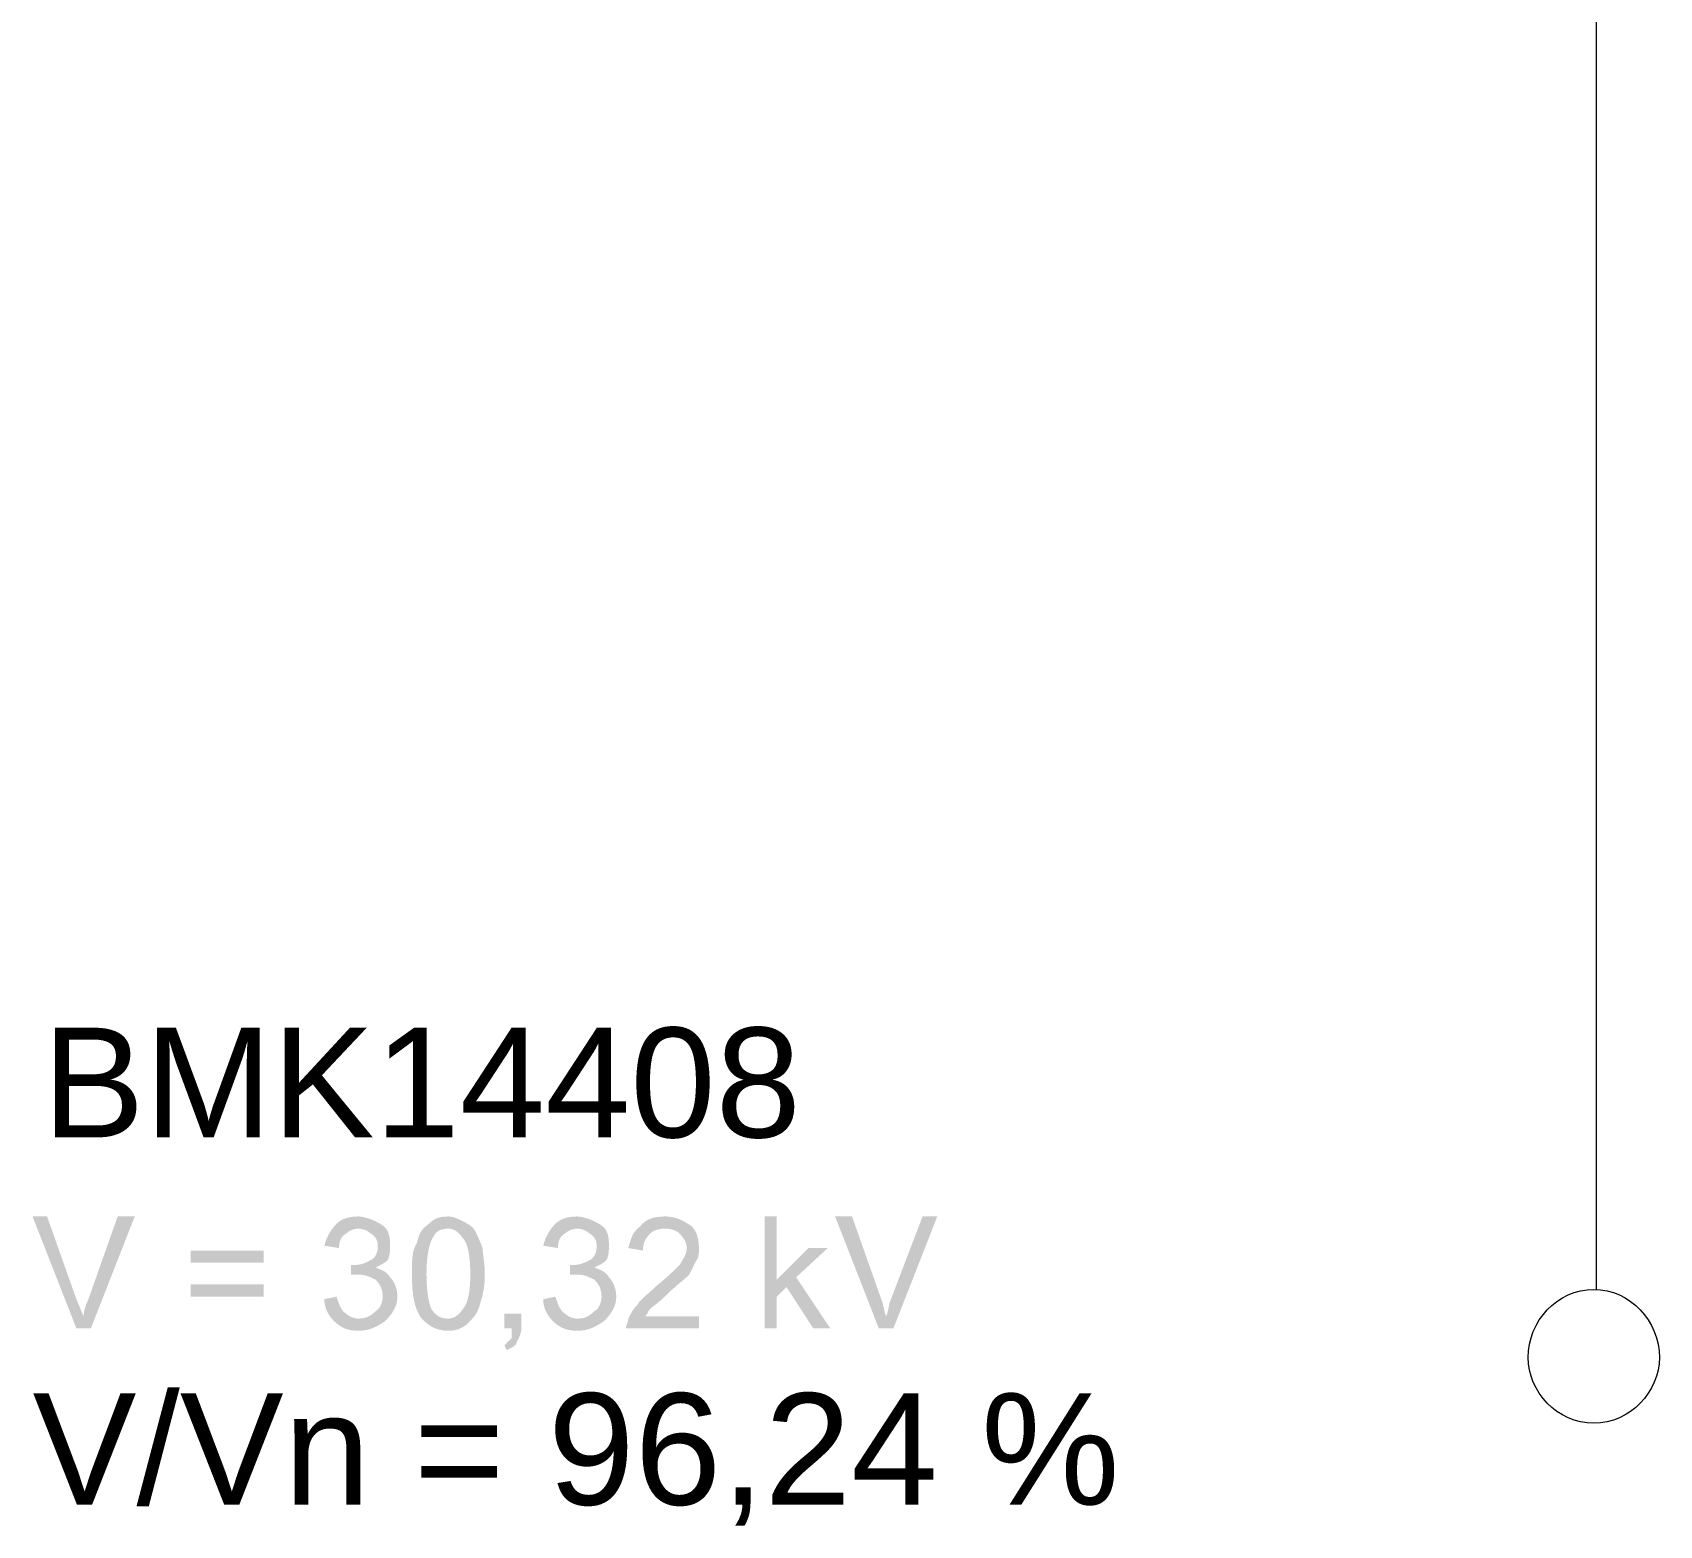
# Model space of a CAD drawing. Header units: millimetres. Extents: x 5 to 459, y 10 to 307.
# Drawn here: x 392.94 to 404.01, y 170.39 to 180.55 of the extents above; entities that cross this region are included whole.
import ezdxf

# ---------------------------------------------------------------- set-up
doc = ezdxf.new("R2010")
doc.units = ezdxf.units.MM
doc.header["$MEASUREMENT"] = 0
doc.layers.get('0').update_dxf_attribs({"linetype": 'CONTINUOUS'})
doc.styles.add('Arial$001', font='arial.ttf', dxfattribs={"height": 0.8937})

msp = doc.modelspace()

# ---------------------------------------------------------------- hatches: boundary and pattern name
h = msp.add_hatch(color=5)
h.paths.add_polyline_path([(393.238, 171.734), (392.94, 172.495), (393.039, 172.495), (393.238, 171.932), (393.238, 171.932), (393.24, 171.928), (393.242, 171.924), (393.244, 171.919), (393.246, 171.914), (393.248, 171.91), (393.25, 171.905), (393.252, 171.9), (393.254, 171.895), (393.256, 171.89), (393.258, 171.885), (393.26, 171.88), (393.263, 171.874), (393.265, 171.869), (393.267, 171.864), (393.269, 171.859), (393.271, 171.854), (393.273, 171.849), (393.275, 171.844), (393.277, 171.839), (393.279, 171.834), (393.281, 171.83), (393.283, 171.825), (393.285, 171.821), (393.287, 171.816), (393.287, 171.816), (393.287, 171.821), (393.288, 171.825), (393.288, 171.83), (393.289, 171.834), (393.289, 171.839), (393.29, 171.844), (393.291, 171.849), (393.292, 171.854), (393.293, 171.859), (393.295, 171.864), (393.296, 171.869), (393.298, 171.874), (393.299, 171.88), (393.301, 171.885), (393.303, 171.89), (393.304, 171.895), (393.306, 171.9), (393.308, 171.905), (393.31, 171.91), (393.312, 171.914), (393.314, 171.919), (393.316, 171.924), (393.318, 171.928), (393.32, 171.932), (393.519, 172.495), (393.635, 172.495), (393.337, 171.734), (393.238, 171.734), (393.337, 171.734)])
h.paths.add_polyline_path([(394.512, 172.18), (394.015, 172.18), (394.015, 172.263), (394.512, 172.263), (394.512, 172.18), (394.512, 172.263)])
h.paths.add_polyline_path([(394.512, 171.949), (394.015, 171.949), (394.015, 172.032), (394.512, 172.032), (394.512, 171.949), (394.512, 172.032)])
edge = h.paths.add_edge_path()
edge.add_line((394.925, 171.932), (395.008, 171.949))
edge.add_spline(control_points=[(395.008, 171.949), (395.025, 171.899), (395.041, 171.85), (395.074, 171.833), (395.074, 171.833), (395.091, 171.816), (395.124, 171.8), (395.157, 171.8), (395.157, 171.8), (395.207, 171.8), (395.24, 171.816), (395.273, 171.85), (395.273, 171.85), (395.306, 171.866), (395.322, 171.916), (395.322, 171.949), (395.322, 171.949), (395.322, 171.998), (395.306, 172.032), (395.273, 172.065), (395.273, 172.065), (395.24, 172.081), (395.207, 172.098), (395.173, 172.098), (395.173, 172.098), (395.157, 172.098), (395.124, 172.098), (395.107, 172.098)], knot_values=[0, 0, 0, 0, 0.035714, 0.035714, 0.035714, 0.035714, 0.071429, 0.071429, 0.071429, 0.071429, 0.107143, 0.107143, 0.107143, 0.107143, 0.142857, 0.142857, 0.142857, 0.142857, 0.178571, 0.178571, 0.178571, 0.178571, 0.214286, 0.214286, 0.214286, 0.214286, 1, 1, 1, 1], degree=3, periodic=0)
edge.add_line((395.107, 172.098), (395.107, 172.164))
edge.add_spline(control_points=[(395.107, 172.164), (395.124, 172.164), (395.124, 172.164), (395.124, 172.164), (395.124, 172.164), (395.173, 172.164), (395.207, 172.18), (395.24, 172.197), (395.24, 172.197), (395.273, 172.214), (395.289, 172.247), (395.289, 172.296), (395.289, 172.296), (395.289, 172.329), (395.273, 172.362), (395.24, 172.379), (395.24, 172.379), (395.223, 172.396), (395.19, 172.412), (395.157, 172.412), (395.157, 172.412), (395.124, 172.412), (395.091, 172.396), (395.074, 172.379), (395.074, 172.379), (395.041, 172.362), (395.025, 172.329), (395.025, 172.28)], knot_values=[0, 0, 0, 0, 0.035714, 0.035714, 0.035714, 0.035714, 0.071429, 0.071429, 0.071429, 0.071429, 0.107143, 0.107143, 0.107143, 0.107143, 0.142857, 0.142857, 0.142857, 0.142857, 0.178571, 0.178571, 0.178571, 0.178571, 0.214286, 0.214286, 0.214286, 0.214286, 1, 1, 1, 1], degree=3, periodic=0)
edge.add_line((395.025, 172.28), (394.925, 172.296))
edge.add_spline(control_points=[(394.925, 172.296), (394.942, 172.362), (394.975, 172.412), (395.008, 172.445), (395.008, 172.445), (395.041, 172.478), (395.091, 172.495), (395.157, 172.495), (395.157, 172.495), (395.19, 172.495), (395.24, 172.478), (395.273, 172.462), (395.273, 172.462), (395.306, 172.445), (395.339, 172.429), (395.355, 172.396), (395.355, 172.396), (395.372, 172.362), (395.372, 172.329), (395.372, 172.296), (395.372, 172.296), (395.372, 172.263), (395.372, 172.23), (395.355, 172.197), (395.355, 172.197), (395.339, 172.18), (395.306, 172.164), (395.273, 172.147), (395.273, 172.147), (395.322, 172.131), (395.355, 172.114), (395.372, 172.081), (395.372, 172.081), (395.405, 172.048), (395.422, 171.998), (395.422, 171.949), (395.422, 171.949), (395.422, 171.883), (395.388, 171.833), (395.339, 171.783), (395.339, 171.783), (395.289, 171.75), (395.24, 171.717), (395.157, 171.717), (395.157, 171.717), (395.091, 171.717), (395.041, 171.734), (394.991, 171.783), (394.991, 171.783), (394.958, 171.816), (394.925, 171.866), (394.925, 171.932)], knot_values=[0, 0, 0, 0, 0.019231, 0.019231, 0.019231, 0.019231, 0.038462, 0.038462, 0.038462, 0.038462, 0.057692, 0.057692, 0.057692, 0.057692, 0.076923, 0.076923, 0.076923, 0.076923, 0.096154, 0.096154, 0.096154, 0.096154, 0.115385, 0.115385, 0.115385, 0.115385, 0.134615, 0.134615, 0.134615, 0.134615, 0.153846, 0.153846, 0.153846, 0.153846, 0.173077, 0.173077, 0.173077, 0.173077, 0.192308, 0.192308, 0.192308, 0.192308, 0.211538, 0.211538, 0.211538, 0.211538, 0.230769, 0.230769, 0.230769, 0.230769, 1, 1, 1, 1], degree=3, periodic=0)
edge = h.paths.add_edge_path()
edge.add_spline(control_points=[(395.521, 172.098), (395.521, 172.197), (395.521, 172.263), (395.554, 172.313), (395.554, 172.313), (395.57, 172.379), (395.587, 172.412), (395.637, 172.445), (395.637, 172.445), (395.67, 172.478), (395.703, 172.495), (395.769, 172.495), (395.769, 172.495), (395.802, 172.495), (395.835, 172.478), (395.868, 172.462), (395.868, 172.462), (395.901, 172.445), (395.934, 172.429), (395.951, 172.396), (395.951, 172.396), (395.968, 172.362), (395.984, 172.329), (396.001, 172.28), (396.001, 172.28), (396.001, 172.247), (396.017, 172.18), (396.017, 172.098), (396.017, 172.098), (396.017, 172.015), (396.001, 171.949), (395.984, 171.899), (395.984, 171.899), (395.968, 171.833), (395.934, 171.8), (395.901, 171.767), (395.901, 171.767), (395.868, 171.734), (395.819, 171.717), (395.769, 171.717), (395.769, 171.717), (395.686, 171.717), (395.637, 171.75), (395.587, 171.8), (395.587, 171.8), (395.537, 171.866), (395.521, 171.965), (395.521, 172.098)], knot_values=[0, 0, 0, 0, 0.020833, 0.020833, 0.020833, 0.020833, 0.041667, 0.041667, 0.041667, 0.041667, 0.0625, 0.0625, 0.0625, 0.0625, 0.083333, 0.083333, 0.083333, 0.083333, 0.104167, 0.104167, 0.104167, 0.104167, 0.125, 0.125, 0.125, 0.125, 0.145833, 0.145833, 0.145833, 0.145833, 0.166667, 0.166667, 0.166667, 0.166667, 0.1875, 0.1875, 0.1875, 0.1875, 0.208333, 0.208333, 0.208333, 0.208333, 0.229167, 0.229167, 0.229167, 0.229167, 1, 1, 1, 1], degree=3, periodic=0)
edge = h.paths.add_edge_path()
edge.add_spline(control_points=[(395.62, 172.098), (395.62, 171.982), (395.637, 171.899), (395.653, 171.866), (395.653, 171.866), (395.686, 171.816), (395.719, 171.8), (395.769, 171.8), (395.769, 171.8), (395.802, 171.8), (395.835, 171.816), (395.868, 171.866), (395.868, 171.866), (395.901, 171.899), (395.918, 171.982), (395.918, 172.098), (395.918, 172.098), (395.918, 172.23), (395.901, 172.313), (395.868, 172.346), (395.868, 172.346), (395.835, 172.396), (395.802, 172.412), (395.769, 172.412), (395.769, 172.412), (395.719, 172.412), (395.686, 172.396), (395.67, 172.362), (395.67, 172.362), (395.637, 172.313), (395.62, 172.23), (395.62, 172.098)], knot_values=[0, 0, 0, 0, 0.03125, 0.03125, 0.03125, 0.03125, 0.0625, 0.0625, 0.0625, 0.0625, 0.09375, 0.09375, 0.09375, 0.09375, 0.125, 0.125, 0.125, 0.125, 0.15625, 0.15625, 0.15625, 0.15625, 0.1875, 0.1875, 0.1875, 0.1875, 0.21875, 0.21875, 0.21875, 0.21875, 1, 1, 1, 1], degree=3, periodic=0)
h.paths.add_polyline_path([(396.15, 171.734), (396.15, 171.833), (396.265, 171.833), (396.265, 171.734), (396.265, 171.734), (396.265, 171.73), (396.265, 171.725), (396.265, 171.721), (396.264, 171.717), (396.263, 171.713), (396.263, 171.709), (396.262, 171.705), (396.26, 171.701), (396.259, 171.696), (396.258, 171.692), (396.257, 171.688), (396.255, 171.684), (396.253, 171.68), (396.252, 171.676), (396.25, 171.672), (396.248, 171.668), (396.246, 171.663), (396.244, 171.659), (396.242, 171.655), (396.24, 171.651), (396.238, 171.647), (396.236, 171.643), (396.234, 171.639), (396.232, 171.634), (396.232, 171.634), (396.232, 171.632), (396.232, 171.63), (396.231, 171.628), (396.23, 171.626), (396.228, 171.624), (396.227, 171.622), (396.225, 171.62), (396.222, 171.618), (396.22, 171.616), (396.217, 171.614), (396.215, 171.612), (396.212, 171.61), (396.208, 171.608), (396.205, 171.606), (396.202, 171.603), (396.198, 171.601), (396.194, 171.599), (396.19, 171.597), (396.186, 171.595), (396.182, 171.593), (396.178, 171.591), (396.174, 171.589), (396.17, 171.587), (396.166, 171.585), (396.15, 171.618), (396.15, 171.618), (396.152, 171.62), (396.154, 171.622), (396.156, 171.624), (396.158, 171.626), (396.16, 171.628), (396.162, 171.63), (396.164, 171.632), (396.166, 171.634), (396.168, 171.637), (396.17, 171.639), (396.172, 171.641), (396.174, 171.643), (396.176, 171.645), (396.179, 171.647), (396.181, 171.649), (396.183, 171.651), (396.185, 171.653), (396.187, 171.655), (396.189, 171.657), (396.191, 171.659), (396.193, 171.661), (396.195, 171.663), (396.197, 171.665), (396.199, 171.668), (396.199, 171.668), (396.199, 171.67), (396.199, 171.672), (396.199, 171.674), (396.199, 171.676), (396.199, 171.678), (396.199, 171.68), (396.199, 171.682), (396.199, 171.685), (396.199, 171.687), (396.199, 171.689), (396.199, 171.692), (396.199, 171.694), (396.199, 171.697), (396.199, 171.7), (396.199, 171.703), (396.199, 171.706), (396.199, 171.709), (396.199, 171.712), (396.199, 171.715), (396.199, 171.718), (396.199, 171.722), (396.199, 171.726), (396.199, 171.73), (396.199, 171.734), (396.15, 171.734), (396.199, 171.734)])
edge = h.paths.add_edge_path()
edge.add_line((396.414, 171.932), (396.497, 171.949))
edge.add_spline(control_points=[(396.497, 171.949), (396.514, 171.899), (396.53, 171.85), (396.563, 171.833), (396.563, 171.833), (396.58, 171.816), (396.613, 171.8), (396.646, 171.8), (396.646, 171.8), (396.696, 171.8), (396.729, 171.816), (396.762, 171.85), (396.762, 171.85), (396.795, 171.866), (396.811, 171.916), (396.811, 171.949), (396.811, 171.949), (396.811, 171.998), (396.795, 172.032), (396.762, 172.065), (396.762, 172.065), (396.729, 172.081), (396.696, 172.098), (396.662, 172.098), (396.662, 172.098), (396.646, 172.098), (396.613, 172.098), (396.596, 172.098)], knot_values=[0, 0, 0, 0, 0.035714, 0.035714, 0.035714, 0.035714, 0.071429, 0.071429, 0.071429, 0.071429, 0.107143, 0.107143, 0.107143, 0.107143, 0.142857, 0.142857, 0.142857, 0.142857, 0.178571, 0.178571, 0.178571, 0.178571, 0.214286, 0.214286, 0.214286, 0.214286, 1, 1, 1, 1], degree=3, periodic=0)
edge.add_line((396.596, 172.098), (396.596, 172.164))
edge.add_spline(control_points=[(396.596, 172.164), (396.613, 172.164), (396.613, 172.164), (396.613, 172.164), (396.613, 172.164), (396.662, 172.164), (396.696, 172.18), (396.729, 172.197), (396.729, 172.197), (396.762, 172.214), (396.778, 172.247), (396.778, 172.296), (396.778, 172.296), (396.778, 172.329), (396.762, 172.362), (396.729, 172.379), (396.729, 172.379), (396.712, 172.396), (396.679, 172.412), (396.646, 172.412), (396.646, 172.412), (396.613, 172.412), (396.58, 172.396), (396.563, 172.379), (396.563, 172.379), (396.53, 172.362), (396.514, 172.329), (396.514, 172.28)], knot_values=[0, 0, 0, 0, 0.035714, 0.035714, 0.035714, 0.035714, 0.071429, 0.071429, 0.071429, 0.071429, 0.107143, 0.107143, 0.107143, 0.107143, 0.142857, 0.142857, 0.142857, 0.142857, 0.178571, 0.178571, 0.178571, 0.178571, 0.214286, 0.214286, 0.214286, 0.214286, 1, 1, 1, 1], degree=3, periodic=0)
edge.add_line((396.514, 172.28), (396.414, 172.296))
edge.add_spline(control_points=[(396.414, 172.296), (396.431, 172.362), (396.464, 172.412), (396.497, 172.445), (396.497, 172.445), (396.53, 172.478), (396.58, 172.495), (396.646, 172.495), (396.646, 172.495), (396.679, 172.495), (396.729, 172.478), (396.762, 172.462), (396.762, 172.462), (396.795, 172.445), (396.828, 172.429), (396.844, 172.396), (396.844, 172.396), (396.861, 172.362), (396.861, 172.329), (396.861, 172.296), (396.861, 172.296), (396.861, 172.263), (396.861, 172.23), (396.844, 172.197), (396.844, 172.197), (396.828, 172.18), (396.795, 172.164), (396.762, 172.147), (396.762, 172.147), (396.811, 172.131), (396.844, 172.114), (396.861, 172.081), (396.861, 172.081), (396.894, 172.048), (396.911, 171.998), (396.911, 171.949), (396.911, 171.949), (396.911, 171.883), (396.878, 171.833), (396.828, 171.783), (396.828, 171.783), (396.778, 171.75), (396.729, 171.717), (396.646, 171.717), (396.646, 171.717), (396.58, 171.717), (396.53, 171.734), (396.48, 171.783), (396.48, 171.783), (396.447, 171.816), (396.414, 171.866), (396.414, 171.932)], knot_values=[0, 0, 0, 0, 0.019231, 0.019231, 0.019231, 0.019231, 0.038462, 0.038462, 0.038462, 0.038462, 0.057692, 0.057692, 0.057692, 0.057692, 0.076923, 0.076923, 0.076923, 0.076923, 0.096154, 0.096154, 0.096154, 0.096154, 0.115385, 0.115385, 0.115385, 0.115385, 0.134615, 0.134615, 0.134615, 0.134615, 0.153846, 0.153846, 0.153846, 0.153846, 0.173077, 0.173077, 0.173077, 0.173077, 0.192308, 0.192308, 0.192308, 0.192308, 0.211538, 0.211538, 0.211538, 0.211538, 0.230769, 0.230769, 0.230769, 0.230769, 1, 1, 1, 1], degree=3, periodic=0)
h.paths.add_polyline_path([(397.473, 171.816), (397.473, 171.734), (396.977, 171.734), (396.977, 171.734), (396.977, 171.736), (396.977, 171.738), (396.977, 171.741), (396.978, 171.743), (396.979, 171.746), (396.979, 171.749), (396.98, 171.752), (396.981, 171.755), (396.982, 171.758), (396.983, 171.761), (396.984, 171.764), (396.985, 171.767), (396.986, 171.77), (396.987, 171.773), (396.988, 171.776), (396.989, 171.779), (396.99, 171.782), (396.991, 171.785), (396.991, 171.788), (396.992, 171.79), (396.993, 171.793), (396.993, 171.795), (396.993, 171.798), (396.993, 171.8), (396.995, 171.804), (396.997, 171.808), (397, 171.812), (397.002, 171.816), (397.004, 171.821), (397.006, 171.825), (397.008, 171.829), (397.01, 171.833), (397.013, 171.837), (397.015, 171.841), (397.018, 171.845), (397.02, 171.85), (397.023, 171.854), (397.026, 171.858), (397.028, 171.862), (397.031, 171.866), (397.034, 171.87), (397.038, 171.874), (397.041, 171.878), (397.044, 171.883), (397.048, 171.887), (397.052, 171.891), (397.055, 171.895), (397.06, 171.899), (397.062, 171.903), (397.064, 171.907), (397.067, 171.912), (397.07, 171.916), (397.074, 171.92), (397.078, 171.924), (397.082, 171.929), (397.086, 171.933), (397.09, 171.937), (397.095, 171.942), (397.1, 171.946), (397.105, 171.951), (397.11, 171.956), (397.116, 171.96), (397.121, 171.965), (397.127, 171.97), (397.133, 171.975), (397.139, 171.981), (397.145, 171.986), (397.151, 171.991), (397.157, 171.997), (397.163, 172.003), (397.169, 172.009), (397.175, 172.015), (397.175, 172.015), (397.185, 172.023), (397.195, 172.031), (397.205, 172.039), (397.214, 172.047), (397.223, 172.054), (397.231, 172.062), (397.24, 172.069), (397.248, 172.076), (397.255, 172.082), (397.263, 172.089), (397.27, 172.096), (397.277, 172.102), (397.283, 172.108), (397.29, 172.114), (397.296, 172.12), (397.302, 172.125), (397.307, 172.131), (397.313, 172.136), (397.318, 172.141), (397.323, 172.146), (397.328, 172.151), (397.332, 172.155), (397.337, 172.16), (397.341, 172.164), (397.345, 172.17), (397.349, 172.176), (397.352, 172.182), (397.356, 172.187), (397.359, 172.193), (397.362, 172.198), (397.366, 172.204), (397.368, 172.209), (397.371, 172.214), (397.374, 172.219), (397.376, 172.223), (397.378, 172.228), (397.38, 172.233), (397.382, 172.237), (397.383, 172.242), (397.385, 172.246), (397.386, 172.25), (397.387, 172.255), (397.388, 172.259), (397.389, 172.263), (397.39, 172.267), (397.39, 172.271), (397.39, 172.276), (397.39, 172.28), (397.39, 172.284), (397.39, 172.288), (397.39, 172.292), (397.389, 172.296), (397.388, 172.3), (397.387, 172.305), (397.386, 172.309), (397.385, 172.313), (397.383, 172.317), (397.382, 172.321), (397.38, 172.325), (397.378, 172.329), (397.376, 172.333), (397.374, 172.338), (397.371, 172.342), (397.368, 172.346), (397.366, 172.35), (397.362, 172.354), (397.359, 172.358), (397.356, 172.362), (397.352, 172.367), (397.349, 172.371), (397.345, 172.375), (397.341, 172.379), (397.341, 172.379), (397.339, 172.381), (397.336, 172.383), (397.334, 172.385), (397.331, 172.387), (397.328, 172.389), (397.325, 172.391), (397.322, 172.393), (397.319, 172.395), (397.315, 172.397), (397.311, 172.398), (397.308, 172.4), (397.304, 172.402), (397.299, 172.403), (397.295, 172.405), (397.29, 172.406), (397.286, 172.407), (397.281, 172.408), (397.276, 172.409), (397.27, 172.41), (397.265, 172.411), (397.259, 172.411), (397.254, 172.412), (397.248, 172.412), (397.242, 172.412), (397.242, 172.412), (397.235, 172.412), (397.229, 172.412), (397.224, 172.411), (397.218, 172.411), (397.213, 172.41), (397.207, 172.409), (397.202, 172.408), (397.197, 172.407), (397.193, 172.406), (397.188, 172.405), (397.184, 172.403), (397.179, 172.402), (397.175, 172.4), (397.172, 172.398), (397.168, 172.397), (397.164, 172.395), (397.161, 172.393), (397.158, 172.391), (397.155, 172.389), (397.152, 172.387), (397.149, 172.385), (397.147, 172.383), (397.144, 172.381), (397.142, 172.379), (397.142, 172.379), (397.138, 172.375), (397.134, 172.371), (397.131, 172.367), (397.127, 172.362), (397.124, 172.358), (397.121, 172.354), (397.118, 172.35), (397.115, 172.345), (397.112, 172.341), (397.109, 172.336), (397.107, 172.332), (397.105, 172.327), (397.103, 172.323), (397.101, 172.318), (397.1, 172.313), (397.098, 172.308), (397.097, 172.303), (397.096, 172.298), (397.095, 172.292), (397.094, 172.287), (397.093, 172.281), (397.093, 172.275), (397.093, 172.269), (397.093, 172.263), (397.093, 172.263), (396.993, 172.28), (396.993, 172.28), (396.995, 172.288), (396.997, 172.296), (397, 172.304), (397.002, 172.311), (397.004, 172.319), (397.006, 172.326), (397.009, 172.333), (397.011, 172.34), (397.014, 172.347), (397.016, 172.354), (397.019, 172.36), (397.022, 172.367), (397.025, 172.373), (397.029, 172.379), (397.032, 172.384), (397.036, 172.39), (397.04, 172.395), (397.045, 172.401), (397.049, 172.406), (397.054, 172.411), (397.059, 172.415), (397.064, 172.42), (397.07, 172.424), (397.076, 172.429), (397.08, 172.435), (397.085, 172.44), (397.09, 172.446), (397.095, 172.451), (397.101, 172.455), (397.107, 172.46), (397.113, 172.464), (397.119, 172.468), (397.125, 172.471), (397.132, 172.475), (397.139, 172.478), (397.146, 172.48), (397.154, 172.483), (397.161, 172.485), (397.169, 172.487), (397.177, 172.489), (397.184, 172.49), (397.192, 172.491), (397.2, 172.492), (397.209, 172.493), (397.217, 172.494), (397.225, 172.494), (397.233, 172.495), (397.242, 172.495), (397.252, 172.495), (397.262, 172.494), (397.271, 172.493), (397.28, 172.492), (397.289, 172.491), (397.298, 172.489), (397.306, 172.487), (397.314, 172.485), (397.322, 172.483), (397.33, 172.48), (397.338, 172.477), (397.345, 172.474), (397.352, 172.471), (397.359, 172.468), (397.366, 172.464), (397.373, 172.46), (397.379, 172.457), (397.386, 172.453), (397.392, 172.449), (397.399, 172.445), (397.405, 172.441), (397.411, 172.437), (397.417, 172.433), (397.423, 172.429), (397.423, 172.429), (397.428, 172.424), (397.431, 172.42), (397.435, 172.415), (397.439, 172.411), (397.442, 172.406), (397.445, 172.401), (397.448, 172.395), (397.451, 172.39), (397.454, 172.384), (397.456, 172.379), (397.459, 172.373), (397.461, 172.367), (397.463, 172.36), (397.465, 172.354), (397.466, 172.347), (397.468, 172.34), (397.469, 172.333), (397.47, 172.326), (397.471, 172.319), (397.472, 172.311), (397.472, 172.304), (397.473, 172.296), (397.473, 172.288), (397.473, 172.28), (397.473, 172.276), (397.473, 172.271), (397.473, 172.267), (397.473, 172.263), (397.473, 172.259), (397.473, 172.255), (397.473, 172.251), (397.473, 172.247), (397.472, 172.243), (397.472, 172.24), (397.472, 172.236), (397.471, 172.232), (397.47, 172.229), (397.47, 172.225), (397.469, 172.222), (397.468, 172.218), (397.467, 172.215), (397.466, 172.212), (397.465, 172.209), (397.464, 172.207), (397.462, 172.204), (397.46, 172.201), (397.459, 172.199), (397.457, 172.197), (397.455, 172.193), (397.452, 172.189), (397.45, 172.185), (397.448, 172.18), (397.446, 172.176), (397.444, 172.172), (397.442, 172.168), (397.44, 172.164), (397.438, 172.16), (397.436, 172.156), (397.434, 172.151), (397.432, 172.147), (397.43, 172.143), (397.428, 172.139), (397.426, 172.135), (397.423, 172.131), (397.421, 172.127), (397.419, 172.123), (397.417, 172.118), (397.415, 172.114), (397.413, 172.11), (397.411, 172.106), (397.409, 172.102), (397.407, 172.098), (397.407, 172.098), (397.403, 172.094), (397.398, 172.089), (397.394, 172.085), (397.389, 172.081), (397.384, 172.077), (397.379, 172.072), (397.374, 172.068), (397.368, 172.063), (397.363, 172.059), (397.357, 172.054), (397.351, 172.049), (397.345, 172.044), (397.339, 172.039), (397.332, 172.033), (397.326, 172.028), (397.319, 172.022), (397.312, 172.016), (397.305, 172.009), (397.297, 172.003), (397.29, 171.996), (397.282, 171.989), (397.274, 171.981), (397.266, 171.973), (397.258, 171.965), (397.258, 171.965), (397.252, 171.959), (397.246, 171.953), (397.239, 171.948), (397.233, 171.942), (397.227, 171.936), (397.221, 171.931), (397.215, 171.926), (397.21, 171.921), (397.204, 171.916), (397.198, 171.912), (397.193, 171.908), (397.188, 171.903), (397.183, 171.899), (397.178, 171.895), (397.173, 171.892), (397.169, 171.888), (397.164, 171.885), (397.16, 171.882), (397.157, 171.879), (397.153, 171.876), (397.15, 171.873), (397.147, 171.871), (397.144, 171.868), (397.142, 171.866), (397.142, 171.866), (397.14, 171.864), (397.138, 171.862), (397.137, 171.86), (397.135, 171.858), (397.134, 171.856), (397.132, 171.854), (397.131, 171.852), (397.13, 171.85), (397.129, 171.847), (397.128, 171.845), (397.127, 171.843), (397.126, 171.841), (397.125, 171.839), (397.124, 171.837), (397.123, 171.835), (397.121, 171.833), (397.12, 171.831), (397.119, 171.829), (397.118, 171.827), (397.116, 171.825), (397.115, 171.823), (397.113, 171.821), (397.111, 171.819), (397.109, 171.816), (397.109, 171.816), (397.473, 171.816), (397.109, 171.816)])
h.paths.add_polyline_path([(397.92, 171.734), (397.92, 172.495), (398.003, 172.495), (398.003, 172.065), (398.218, 172.28), (398.35, 172.28), (398.135, 172.081), (398.367, 171.734), (398.251, 171.734), (398.069, 172.015), (398.003, 171.949), (398.003, 171.734), (397.92, 171.734), (398.003, 171.734)])
h.paths.add_polyline_path([(398.697, 171.734), (398.4, 172.495), (398.515, 172.495), (398.714, 171.932), (398.714, 171.932), (398.716, 171.928), (398.718, 171.924), (398.719, 171.919), (398.721, 171.914), (398.722, 171.91), (398.724, 171.905), (398.725, 171.9), (398.726, 171.895), (398.727, 171.89), (398.728, 171.885), (398.729, 171.88), (398.731, 171.874), (398.732, 171.869), (398.733, 171.864), (398.734, 171.859), (398.735, 171.854), (398.736, 171.849), (398.737, 171.844), (398.739, 171.839), (398.74, 171.834), (398.742, 171.83), (398.743, 171.825), (398.745, 171.821), (398.747, 171.816), (398.747, 171.816), (398.749, 171.821), (398.751, 171.825), (398.753, 171.83), (398.754, 171.834), (398.756, 171.839), (398.757, 171.844), (398.758, 171.849), (398.759, 171.854), (398.76, 171.859), (398.762, 171.864), (398.763, 171.869), (398.764, 171.874), (398.765, 171.88), (398.766, 171.885), (398.767, 171.89), (398.768, 171.895), (398.769, 171.9), (398.77, 171.905), (398.772, 171.91), (398.773, 171.914), (398.775, 171.919), (398.776, 171.924), (398.778, 171.928), (398.78, 171.932), (398.995, 172.495), (399.095, 172.495), (398.797, 171.734), (398.697, 171.734), (398.797, 171.734)])

# ---------------------------------------------------------------- linework, layer by layer
at = {"color": 5, "linetype": 'Continuous', "lineweight": 9}
msp.add_lwpolyline([(403.578, 181.065), (403.578, 171.998), (403.578, 171.998)], dxfattribs=at)
at = {"color": 5, "linetype": 'Continuous', "lineweight": 20}
msp.add_open_spline([(404.008, 171.535), (404.008, 171.783), (403.81, 171.998), (403.562, 171.998), (403.562, 171.998), (403.313, 171.998), (403.115, 171.783), (403.115, 171.535), (403.115, 171.535), (403.115, 171.304), (403.313, 171.088), (403.562, 171.088), (403.562, 171.088), (403.81, 171.088), (404.008, 171.304), (404.008, 171.535)], degree=3, knots=[0, 0, 0, 0, 0.0625, 0.0625, 0.0625, 0.062501, 0.125, 0.125, 0.125, 0.125001, 0.1875, 0.1875, 0.1875, 0.187501, 1, 1, 1, 1], dxfattribs=at)

# ---------------------------------------------------------------- texts
at = {"color": 5, "style": 'Arial$001'}
for s, height, p in [('BMK14408', 0.7468, (393.006, 173.033)), ('V/Vn = 96,24 %', 0.75892, (392.94, 170.533))]:
    msp.add_text(s, height=height, dxfattribs=at).set_placement(p)

doc.saveas('drawing.dxf')
